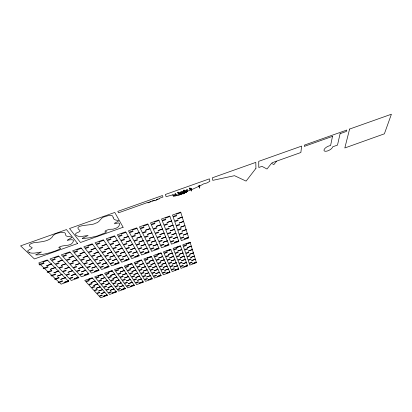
<?xml version="1.0" encoding="UTF-8"?>
<svg xmlns="http://www.w3.org/2000/svg" width="412" height="412" viewBox="0 0 412 412"><rect width="100%" height="100%" fill="white"/><g stroke="black" fill="none" stroke-linecap="round" stroke-linejoin="round"><path stroke-width="0.62" d="M180.487 194.047L180.018 194.346L179.75 193.779M332.494 136.367L330.589 145.549A4.826 2.029 -27.9 0 0 324.306 149.226A4.826 2.029 -27.9 0 0 327.303 151.013A4.826 2.029 -27.9 0 0 332.7 146.806L337.495 145.096L340.101 133.668M181.826 193.738L181.872 194.644L181.486 193.846L180.847 193.923M276.632 161.138L273.851 164.594L271.544 163.307L266.986 169.023L261.991 166.35L258.798 167.488L258.726 161.334L301.63 146.1L300.863 152.512L271.941 162.807M179.967 194.325L179.982 194.722L179.689 193.856M186.59 191.719L187.244 191.24M181.836 193.733L182.665 193.233M185.184 192.352L184.555 192.703L184.761 193.619L184.329 192.775M199.789 185.992L203.513 183.917L207.045 182.918L209.857 181.295L209.42 178.844L165.367 194.485L166.118 196.668L173.019 194.799L172.716 194.891L173.673 196.586L173.524 194.799L174.364 194.943L174.055 195.025L175.002 196.715L174.863 194.922L175.424 194.953M198.914 186.317L191.729 189.623M187.512 191.142L191.096 189.798M185.307 192.255L186.167 191.868M179.833 194.418L178.957 194.716L178.988 195.674L178.561 194.855L177.062 195.077M100.095 286.86L96.125 288.307L100.142 286.917M109.535 283.42L105.575 284.862L109.577 283.471M118.944 279.985L114.994 281.427L118.986 280.042M128.333 276.56L124.393 277.997L128.374 276.617M137.696 273.146L133.766 274.577L137.732 273.202M147.038 269.742L143.118 271.168L147.069 269.798M156.349 266.343L152.44 267.769L156.38 266.404M165.639 262.954L161.741 264.375L165.665 263.016M174.904 259.575L171.016 260.992L174.93 259.637M184.149 256.202L180.271 257.618L184.169 256.264M193.362 252.839L189.515 254.317L193.382 252.906M102.48 289.615L98.571 291.047L102.526 289.672M111.776 286.222L107.877 287.648L111.817 286.278M121.046 282.838L117.157 284.259L121.087 282.889M130.295 279.46L126.412 280.876L130.331 279.511M139.519 276.091L135.646 277.503L139.555 276.143M148.717 272.729L144.859 274.14L148.753 272.785M157.894 269.376L154.042 270.782L157.925 269.438M176.176 262.702L172.345 264.097L176.202 262.758M185.282 259.375L181.46 260.77L185.302 259.436M194.366 256.058L190.576 257.51L194.382 256.12M104.797 292.293L100.94 293.704L104.839 292.345M113.954 288.946L110.112 290.352L113.995 288.997M123.09 285.604L119.253 287.004L123.126 285.655M132.201 282.272L128.374 283.672L132.237 282.323M141.29 278.95L137.474 280.34L141.321 279.001M150.354 275.633L146.548 277.024L150.385 275.69M159.398 272.327L155.602 273.712L159.423 272.383M168.415 269.026L164.63 270.411L168.441 269.082M177.412 265.735L173.637 267.115L177.438 265.792M186.384 262.454L182.619 263.829L186.409 262.511M195.34 259.179L191.601 260.611L195.355 259.241M107.043 294.894L103.247 296.285L107.089 294.946M116.071 291.588L112.28 292.978L116.112 291.639M125.073 288.292L121.293 289.677L125.109 288.343M134.049 285.006L130.285 286.386L134.085 285.058M143.01 281.726L139.251 283.101L143.041 281.777M151.94 278.45L148.191 279.825L151.971 278.507M160.855 275.19L157.116 276.56L160.881 275.242M169.744 271.935L166.015 273.3L169.77 271.987M178.612 268.686L174.889 270.051L178.638 268.742M187.46 265.446L183.747 266.806L187.481 265.503M196.282 262.212L192.6 263.628L196.303 262.274M112.249 270.9L108.109 272.404L112.291 270.962M122.081 267.331L117.956 268.83L122.127 267.393M131.892 263.768L127.777 265.261L131.928 263.834M141.671 260.214L137.567 261.708L141.707 260.281M151.425 256.676L147.331 258.159L151.456 256.738M161.154 253.143L157.07 254.626L161.185 253.21M170.856 249.62L166.783 251.099L170.882 249.687M180.528 246.108L176.47 247.581L180.554 246.175M190.179 242.601L186.152 244.141L190.2 242.673M95.105 281.092L91.011 282.581L95.157 281.149M104.844 277.554L100.755 279.037L104.89 277.611M114.546 274.021L110.473 275.504L114.593 274.083M124.228 270.499L120.165 271.977L124.27 270.56M133.885 266.991L129.832 268.464L133.926 267.053M143.515 263.489L139.472 264.957L143.551 263.551M153.115 259.998L149.087 261.46L153.151 260.06M162.694 256.511L158.677 257.974L162.725 256.578M172.247 253.04L168.235 254.498L172.273 253.102M181.769 249.574L177.773 251.026L181.795 249.641M191.271 246.118L187.305 247.638L191.292 246.185M97.639 284.022L93.606 285.49L97.69 284.074M107.223 280.531L103.201 281.993L107.269 280.587M116.781 277.049L112.77 278.512L116.823 277.106M126.314 273.578L122.312 275.036L126.35 273.635M135.821 270.112L131.83 271.57L135.857 270.174M145.302 266.662L141.321 268.109L145.333 266.724M154.757 263.216L150.787 264.664L154.788 263.278M164.187 259.781L160.232 261.223L164.218 259.843M173.596 256.357L169.646 257.794L173.622 256.418M182.974 252.937L179.04 254.374L183 253.004M192.332 249.533L188.428 251.026L192.352 249.595M72.358 270.71L67.944 272.306L72.409 270.766M82.853 266.924L78.45 268.511L82.9 266.976M93.318 263.144L88.925 264.731L93.359 263.201M103.752 259.375L99.374 260.956L103.793 259.431M114.155 255.62L109.788 257.196L114.191 255.677M124.527 251.876L120.175 253.447L124.563 251.933M134.868 248.142L130.527 249.708L134.904 248.199M145.184 244.414L140.852 245.979L145.215 244.476M155.463 240.701L151.153 242.261L155.494 240.763M165.717 236.998L161.416 238.553L165.742 237.06M175.945 233.31L171.655 234.855L175.965 233.372M186.136 229.628L181.883 231.235L186.157 229.69M75.448 274.026L71.106 275.597L75.494 274.078M85.768 270.293L81.437 271.858L85.809 270.344M96.058 266.569L91.737 268.13L96.099 266.621M106.317 262.856L102.011 264.416L106.358 262.913M116.55 259.158L112.255 260.708L116.586 259.21M126.752 255.466L122.467 257.016L126.783 255.522M136.923 251.789L132.654 253.334L136.954 251.845M147.069 248.117L142.81 249.657L147.099 248.173M157.183 244.46L152.94 245.995L157.209 244.517M167.272 240.809L163.039 242.344L167.293 240.871M177.33 237.173L173.107 238.697L177.351 237.235M187.357 233.547L183.17 235.128L187.378 233.604M78.435 277.23L74.165 278.78L78.481 277.281M88.585 273.553L84.326 275.098L88.632 273.604M98.71 269.886L94.461 271.426L98.751 269.937M108.804 266.229L104.566 267.764L108.84 266.281M118.867 262.583L114.644 264.113L118.903 262.635M128.905 258.947L124.692 260.472L128.935 258.999M138.911 255.322L134.714 256.841L138.942 255.373M148.892 251.701L144.705 253.22L148.923 251.758M158.847 248.096L154.67 249.61L158.872 248.153M168.771 244.501L164.604 246.01L168.796 244.558M178.669 240.917L174.513 242.421L178.69 240.974M188.536 237.338L184.416 238.898L188.557 237.4M95.517 248.209L90.908 249.868L95.563 248.271M106.471 244.275L101.872 245.928L106.512 244.342M117.394 240.356L112.811 241.999L117.43 240.417M128.281 236.442L123.713 238.085L128.317 236.509M139.138 232.548L134.58 234.181L139.168 232.61M149.958 228.66L145.415 230.293L149.989 228.727M160.747 224.782L156.22 226.409L160.773 224.854M171.505 220.92L166.989 222.542L171.531 220.992M182.228 217.073L177.752 218.757L182.248 217.139M76.73 259.838L72.172 261.481L76.776 259.9M87.555 255.945L83.013 257.577L87.607 256.001M98.355 252.062L93.823 253.689L98.401 252.118M109.118 248.184L104.602 249.811L109.159 248.245M119.851 244.326L115.35 245.943L119.892 244.388M130.553 240.474L126.062 242.091L130.589 240.536M141.218 236.637L136.743 238.249L141.254 236.699M151.858 232.811L147.393 234.418L151.884 232.873M162.462 228.995L158.012 230.596L162.488 229.057M173.035 225.189L168.596 226.785L173.055 225.256M183.577 221.398L179.174 223.057L183.597 221.465M69.165 267.29L64.674 268.907L69.216 267.342M79.84 263.443L75.36 265.055L79.892 263.495M90.486 259.606L86.02 261.213L90.532 259.663M101.1 255.78L96.645 257.387L101.141 255.837M111.678 251.964L107.238 253.565L111.719 252.026M122.23 248.163L117.801 249.76L122.266 248.22M132.746 244.373L128.333 245.964L132.782 244.429M143.232 240.593L138.834 242.179L143.263 240.654M153.691 236.823L149.304 238.404L153.717 236.885M164.115 233.063L159.743 234.639L164.141 233.125M174.513 229.314L170.151 230.89L174.534 229.381M184.88 225.58L180.549 227.213L184.895 225.647M125.969 232.337L121.319 234.006M137.016 228.382L132.381 230.04M148.026 224.432L143.407 226.09M159.001 220.497L154.397 222.15M169.924 216.506L165.33 218.149M180.837 212.592L176.254 214.235M332.463 136.382L304.283 146.394L304.447 145.096L346.796 130.058L346.466 131.407L340.07 133.679M186.265 191.838L185.694 190.885L185.982 190.756M183.67 192.955L184.36 192.764M176.784 194.891L177.088 195.752L176.846 194.814M182.593 192.826L182.877 193.692L182.65 192.749M186.312 191.843L186.564 192.6L186.538 190.591L186.147 190.705M29.427 252.7L31.4 253.071A10.331 4.383 -13.3 0 0 34.793 253.071L41.442 252L35.628 254.889C42.333 255.007 49.131 253.164 55.455 250.887C57.155 250.043 59.374 249.667 60.621 248.189C60.358 247.591 58.288 248.163 58.983 247.282C63.324 244.234 71.585 247.282 73.475 240.927A9.172 3.924 -14.5 0 0 73.259 240.078C69.932 238.512 62.5 242.905 71.801 237.575C71.08 236.05 67.913 237.147 66.476 236.035C64.967 235.432 66.167 233.238 64.529 232.708C60.317 232.049 53.514 233.192 51.85 237.549C47.838 241.308 41.911 241.731 36.699 242.416C33.398 242.184 24.911 245.037 32.126 247.53L31.863 248.374L27.856 250.594L27.779 251.423L29.443 252.721M175.898 194.845L176.81 195.144M42.93 262.104L47.962 260.219M54.235 258.051L58.973 256.352L62.449 260.085L57.798 261.759L62.506 260.142L65.869 263.747L61.295 265.395L65.92 263.804L78.898 277.729L71.286 280.484L69.587 278.759L72.873 277.57L72.471 277.152L69.175 278.342L66.26 275.381L69.607 274.171L69.19 273.738L65.838 274.953L62.82 271.884L66.224 270.658L65.791 270.21L62.377 271.441L59.251 268.264L62.722 267.017L62.274 266.554L58.798 267.805L55.558 264.514L59.091 263.242L58.628 262.763L55.084 264.035L51.727 260.621L55.326 259.333L54.842 258.834L51.237 260.127L50.053 258.927L58.535 255.888L58.916 256.295M65.503 254.013L70.225 252.319L73.506 256.115L68.866 257.783L73.557 256.176L89.023 274.057L81.432 276.807L79.825 275.051L83.1 273.867L82.724 273.439L79.439 274.629L76.678 271.616L80.016 270.411L79.624 269.968L76.277 271.178L73.424 268.058L76.823 266.832L76.416 266.379L73.012 267.604L70.055 264.375L73.511 263.129L73.089 262.66L69.623 263.907L66.559 260.559L70.081 259.292L69.643 258.803L66.116 260.07L62.938 256.599L66.528 255.311L66.075 254.807L62.475 256.094L61.357 254.874L69.813 251.845L70.169 252.257M76.735 249.986L81.442 248.297L84.527 252.154L79.902 253.818L84.578 252.216L99.122 270.401L91.552 273.141L90.032 271.353L93.303 270.169L92.942 269.736L89.667 270.926L87.071 267.862L90.398 266.657L90.027 266.209L86.69 267.414L84.002 264.241L87.385 263.021L87.004 262.557L83.61 263.783L80.824 260.497L84.269 259.256L83.873 258.777L80.417 260.018L77.533 256.614L81.04 255.352L80.628 254.858L77.111 256.12L74.119 252.592L77.693 251.31L77.265 250.79L73.681 252.077L72.625 250.836L81.056 247.813L81.391 248.235M87.931 245.974L92.628 244.29L109.185 266.749L101.64 269.484L100.214 267.666L103.474 266.487L103.139 266.049L99.869 267.233L97.428 264.118L100.744 262.918L100.399 262.465L97.072 263.665L94.549 260.441L97.922 259.22L97.562 258.751L94.178 259.972L91.562 256.63L94.997 255.394L94.626 254.904L91.181 256.146L88.467 252.685L91.969 251.428L91.582 250.923L88.075 252.18L85.258 248.596L88.827 247.313L88.425 246.793L84.851 248.07L83.863 246.809L92.262 243.801L92.582 244.228M99.096 241.973L103.773 240.294L119.228 263.113L111.698 265.838L110.365 263.994L113.614 262.815L113.3 262.367L110.045 263.546L107.759 260.384L111.065 259.189L110.74 258.726L107.429 259.921L105.06 256.645L108.428 255.43L108.088 254.951L104.715 256.171L102.269 252.777L105.693 251.541L105.343 251.047L101.908 252.283L99.369 248.766L102.861 247.514L102.5 246.999L99.004 248.256L96.372 244.61L99.925 243.332L99.55 242.802L95.986 244.079L95.059 242.797L103.438 239.794L103.731 240.227M110.225 237.982L114.891 236.313L129.239 259.483L121.731 262.202L120.489 260.327L123.729 259.153L123.435 258.7L120.191 259.874L118.059 256.661L121.355 255.466L121.056 254.997L117.75 256.192L115.545 252.865L118.898 251.655L118.589 251.166L115.221 252.381L112.94 248.93L116.359 247.705L116.035 247.2L112.61 248.431L110.241 244.862L113.722 243.61L113.388 243.085L109.896 244.342L107.444 240.639L110.988 239.367L110.643 238.826L107.089 240.098L106.224 238.795L114.577 235.803L114.85 236.246M175.182 193.836L174.889 193.964L175.836 195.669L175.739 193.671L175.342 193.784M177.819 192.286L177.526 192.414L178.458 194.129L178.375 192.121L177.979 192.234M178.844 192.687L178.55 192.816L179.472 194.526L179.4 192.522L179.004 192.636M180.168 192.826L179.879 192.955L180.791 194.66L180.724 192.662L180.332 192.77M181.017 191.76L180.729 191.889L181.635 193.604L181.574 191.595L181.177 191.709M182.732 191.42L182.325 191.601L183.572 193.995L183.51 191.189L182.954 191.348M183.664 190.21L183.371 190.339L184.262 192.069L184.344 190.766L184.669 190.617M186.847 189.69L186.554 189.819L187.419 191.544L187.403 189.525L187.007 189.638M189.494 188.135L189.206 188.263L190.056 190.004L190.05 187.97L189.659 188.083M190.874 188.526L190.468 188.706L191.642 191.127L191.652 188.294L191.101 188.449M199.001 185.637L198.594 185.817L199.691 188.258L199.774 185.41L199.223 185.56M183.824 190.153L184.221 190.045L184.236 190.828L184.736 191.044L185.261 192.466L185.225 190.452L184.828 190.56M148.088 202.457L148.083 202.879L147.151 202.642L118.558 212.803L117.781 211.382L162.421 195.53L162.956 197.029L159.372 198.301L159.253 198.996L158.893 198.697L158.285 199.243L157.878 199.017L157.894 199.362L157.497 199.084L157.374 199.599L157.168 199.217L157.152 199.593L156.89 199.331L156.663 199.805L156.333 199.593C156.431 200.072 155.88 201.267 155.494 200.577C154.886 200.541 154.922 199.856 154.521 200.556L153.861 200.366L154.083 200.634L153.243 200.587L153.46 200.84L153.084 200.659L152.95 201.102L152.687 200.706L152.502 201.257L151.961 200.979L151.801 201.525L150.967 201.391L150.643 201.968L150.406 201.53L150.102 202.076L149.463 201.859L149.113 202.508L149.015 202.132L148.948 202.493L148.088 202.457M113.238 217.788C114.088 222.192 123.873 218.52 114.67 223.144C113.377 225.282 118.996 221.435 119.598 223.654A8.94 3.945 -16.7 0 1 119.671 224.545L118.543 226.615L116.792 227.893L113.079 229.19L109.479 229.293L106.116 230.411L104.942 231.24L106.512 231.709L105.73 232.636L97.18 236.019L89.826 237.739L83.106 238.543L82.256 238.352L88.111 235.453L81.746 236.431A10.032 4.424 -15.4 0 1 78.579 236.359L76.138 235.479L75.437 234.124C76.313 232.229 79.181 232.636 80.155 230.854L80.088 230.581C71.121 224.308 92.633 225.843 95.285 223.309C100.023 222.717 100.374 217.119 105.122 216.599C107.331 215.842 113.408 213.617 113.238 217.788M349.597 129.064L344.818 147.975L384.375 133.828L391.4 114.222L349.597 129.064M255.934 168.353L246.098 181.11L234.51 175.687L212.793 180.343L212.365 177.799L255.811 162.369L255.934 168.353M107.393 295.301L100.626 297.778L99.416 296.46L102.336 295.389L101.96 294.966L99.035 296.037L96.918 293.725L99.879 292.638L99.493 292.206L96.521 293.293L94.338 290.908L97.345 289.806L96.949 289.358L93.926 290.46L91.675 287.998L94.734 286.886L94.322 286.422L91.253 287.54L88.93 285.001L92.041 283.868L91.613 283.389L88.492 284.522L86.093 281.901L89.255 280.752L88.812 280.258L85.645 281.406L84.769 280.454L92.216 277.75L92.494 278.074L88.333 279.583L92.551 278.131L107.393 295.301M116.4 292L109.649 294.472L108.505 293.128L111.415 292.067L111.065 291.634L108.145 292.705L106.147 290.352L109.103 289.27L108.737 288.827L105.776 289.909L103.716 287.483L106.718 286.386L106.342 285.928L103.33 287.03L101.208 284.527L104.257 283.415L103.87 282.941L100.811 284.059L98.617 281.473L101.718 280.345L101.316 279.856L98.205 280.989L95.945 278.321L99.096 277.173L98.679 276.673L95.517 277.822L94.698 276.849L102.125 274.155L102.387 274.485L98.236 275.988L102.434 274.541L116.4 292M125.382 288.709L118.646 291.176L117.575 289.811L120.479 288.75L120.144 288.312L117.235 289.378L115.355 286.984L118.306 285.907L117.961 285.454L115.005 286.536L113.073 284.069L116.066 282.972L115.71 282.508L112.708 283.605L110.715 281.061L113.758 279.949L113.393 279.47L110.339 280.582L108.279 277.956L111.374 276.828L110.998 276.339L107.892 277.467L105.766 274.752L108.912 273.609L108.521 273.099L105.369 274.243L104.597 273.254L112.002 270.566L125.382 288.709M134.338 285.428L127.622 287.89L126.618 286.5L129.512 285.439L129.203 284.996L126.299 286.057L124.542 283.626L127.483 282.55L127.164 282.091L124.213 283.173L122.4 280.66L125.392 279.573L125.057 279.099L122.065 280.191L120.196 277.606L123.229 276.498L122.889 276.009L119.846 277.122L117.914 274.449L120.999 273.326L120.649 272.826L117.554 273.949L115.566 271.194L118.702 270.051L118.337 269.53L115.19 270.674L114.469 269.669L121.854 266.991L134.338 285.428M143.273 282.158L136.573 284.61L135.641 283.198L138.53 282.143L138.236 281.69L135.342 282.75L133.704 280.278L136.64 279.202L136.341 278.739L133.4 279.815L131.711 277.266L134.688 276.179L134.379 275.7L131.392 276.787L129.651 274.16L132.679 273.053L132.36 272.559L129.327 273.666L127.529 270.952L130.604 269.834L130.274 269.319L127.19 270.442L125.336 267.64L128.462 266.507L128.122 265.977L124.985 267.115L124.311 266.095L131.675 263.423L143.273 282.158M152.188 278.893L145.508 281.339L144.638 279.903L147.522 278.847L147.249 278.394L144.365 279.449L142.84 276.936L145.771 275.865L145.493 275.396L142.557 276.467L140.992 273.877L143.963 272.79L143.68 272.306L140.698 273.393L139.081 270.72L142.104 269.618L141.805 269.118L138.782 270.221L137.114 267.465L140.183 266.348L139.874 265.828L136.799 266.95L135.079 264.102L138.195 262.969L137.881 262.434L134.755 263.567L134.127 262.532L141.476 259.864L152.188 278.893M161.082 275.633L154.412 278.074L153.614 276.617L156.488 275.566L156.241 275.103L153.362 276.153L151.956 273.604L154.876 272.538L154.624 272.059L151.693 273.125L150.251 270.499L153.213 269.417L152.95 268.923L149.978 270.004L148.49 267.29L151.503 266.193L151.23 265.683L148.212 266.785L146.672 263.984L149.731 262.871L149.453 262.346L146.384 263.464L144.792 260.569L147.903 259.442L147.614 258.896L144.499 260.029L143.917 258.978L151.245 256.321L161.082 275.633M169.95 272.383L163.301 274.819L162.565 273.341L165.433 272.291L165.207 271.817L162.333 272.873L161.051 270.282L163.961 269.216L163.729 268.732L160.809 269.798L159.485 267.125L162.441 266.049L162.199 265.544L159.238 266.626L157.868 263.871L160.876 262.779L160.623 262.259L157.616 263.356L156.205 260.518L159.259 259.406L159.001 258.87L155.942 259.982L154.485 257.052L157.585 255.924L157.322 255.373L154.212 256.501L153.681 255.435L160.989 252.783L169.95 272.383M178.798 269.144L172.165 271.575L171.5 270.071L174.358 269.026L174.152 268.547L171.284 269.597L170.12 266.966L173.019 265.905L172.808 265.41L169.898 266.476L168.693 263.762L171.644 262.686L171.428 262.181L168.467 263.258L167.226 260.461L170.223 259.369L169.996 258.844L166.994 259.941L165.712 257.057L168.755 255.95L168.523 255.404L165.475 256.516L164.151 253.54L167.241 252.412L167.004 251.856L163.899 252.983L163.42 251.897L170.707 249.255L178.798 269.144M187.625 265.91L181.007 268.336L180.405 266.811L183.258 265.766L183.077 265.282L180.214 266.327L179.163 263.659L182.058 262.599L181.867 262.099L178.968 263.16L177.881 260.41L180.822 259.339L180.626 258.824L177.68 259.895L176.557 257.062L179.55 255.97L179.344 255.44L176.351 256.532L175.193 253.607L178.231 252.499L178.025 251.948L174.976 253.056L173.787 250.038L176.872 248.915L176.655 248.348L173.565 249.471L173.128 248.374L180.394 245.732L187.625 265.91M196.426 262.686L189.829 265.101L189.293 263.556L192.136 262.516L191.977 262.022L189.123 263.067L188.186 260.363L191.075 259.308L190.905 258.798L188.011 259.854L187.043 257.067L189.978 255.996L189.803 255.471L186.863 256.547L185.869 253.668L188.845 252.582L188.67 252.041L185.678 253.133L184.653 250.161L187.681 249.059L187.496 248.503L184.458 249.61L183.397 246.546L186.476 245.428L186.286 244.852L183.201 245.969L182.815 244.857L190.061 242.225L196.426 262.686M167.045 266.034L163.209 267.44L167.076 266.095M55.141 274.052L50.872 275.592L51.335 276.03L55.594 274.49L55.141 274.052M129.054 247.391L125.701 248.601L123.579 245.099L126.989 243.873L126.69 243.363L123.276 244.594L121.082 240.963L124.548 239.717L124.239 239.187L120.762 240.438L118.486 236.679L122.019 235.412L121.7 234.861L118.156 236.133L117.353 234.809L125.681 231.822L139.22 255.867L131.737 258.582L130.583 256.671L133.812 255.502L133.545 255.043L130.305 256.213L128.328 252.947L131.619 251.758L131.335 251.284L128.044 252.474L125.995 249.09L129.342 247.885L129.054 247.391M139.488 243.626L136.145 244.831L134.194 241.278L137.587 240.057L137.314 239.537L133.91 240.763L131.886 237.08L135.342 235.839L135.059 235.298L131.593 236.545L129.492 232.728L133.014 231.467L132.721 230.911L129.188 232.172L128.451 230.833L136.748 227.857L149.175 252.257L141.713 254.961L140.647 253.03L143.87 251.861L143.623 251.392L140.394 252.561L138.571 249.245L141.846 248.06L141.589 247.576L138.303 248.766L136.418 245.331L139.756 244.131L139.488 243.626M149.896 239.872L146.559 241.077L144.772 237.472L148.155 236.251L147.903 235.726L144.509 236.946L142.655 233.213L146.106 231.971L145.843 231.426L142.387 232.667L140.466 228.794L143.979 227.532L143.706 226.971L140.188 228.233L139.508 226.868L147.784 223.901L159.104 248.663L151.662 251.356L150.684 249.394L153.897 248.23L153.671 247.756L150.452 248.92L148.784 245.557L152.049 244.373L151.817 243.883L148.541 245.068L146.811 241.581L150.138 240.381L149.896 239.872M160.268 236.133L156.946 237.333L155.319 233.671L158.697 232.456L158.465 231.92L155.082 233.141L153.398 229.35L156.833 228.114L156.596 227.563L153.151 228.799L151.405 224.87L154.907 223.613L154.66 223.041L151.153 224.298L150.54 222.918L158.785 219.962L169.002 245.073L161.581 247.761L160.695 245.768L163.899 244.61L163.693 244.125L160.484 245.289L158.965 241.875L162.225 240.696L162.009 240.196L158.744 241.381L157.173 237.842L160.489 236.648L160.268 236.133M170.614 232.399L167.298 233.594L165.835 229.886L169.203 228.675L168.997 228.13L165.624 229.345L164.105 225.503L167.535 224.272L167.318 223.711L163.883 224.942L162.313 220.961L165.804 219.709L165.583 219.122L162.081 220.379L161.53 218.978L169.754 216.032L178.875 241.494L171.474 244.177L170.676 242.158L173.874 240.999L173.689 240.51L170.486 241.669L169.116 238.203L172.37 237.029L172.175 236.524L168.92 237.703L167.504 234.119L170.81 232.924L170.614 232.399M180.93 228.681L177.624 229.87L176.321 226.111L179.678 224.9L179.493 224.349L176.13 225.565L174.781 221.666L178.195 220.435L178.01 219.869L174.585 221.1L173.184 217.057L176.666 215.811L176.47 215.219L172.983 216.47L172.489 215.049L180.688 212.113L188.722 237.93L181.342 240.603L180.631 238.553L183.819 237.4L183.654 236.905L180.461 238.059L179.241 234.546L182.485 233.372L182.315 232.862L179.065 234.037L177.804 230.401L181.105 229.211L180.93 228.681M62.15 274.397L57.402 276.112L62.15 274.397M58.725 277.523L54.533 279.037L54.981 279.46L59.163 277.946L58.725 277.523M65.41 277.657L60.744 279.341L65.41 277.657M62.191 280.871L58.071 282.364L58.504 282.771L62.614 281.283L62.191 280.871M68.562 280.809L63.973 282.472L68.562 280.809M68.747 281.406L61.115 284.172L38.713 262.99L47.22 259.941L68.747 281.406M51.696 263.948L46.69 265.745L51.696 263.948M47.576 266.734L43.142 268.325L43.641 268.794L48.065 267.208L47.576 266.734M55.301 267.553L50.388 269.319L55.301 267.553M51.423 270.457L47.076 272.023L47.555 272.476L51.897 270.916L51.423 270.457M58.782 271.034L53.951 272.775L58.782 271.034M77.6 243.507L34.428 258.947L20.6 245.871L66.466 229.582L77.6 243.507M123.106 227.254L80.479 242.498L69.52 228.521L114.768 212.453L123.106 227.254M43.579 262.871L39.063 264.489L39.583 264.978L44.089 263.361L43.579 262.871"/></g></svg>
